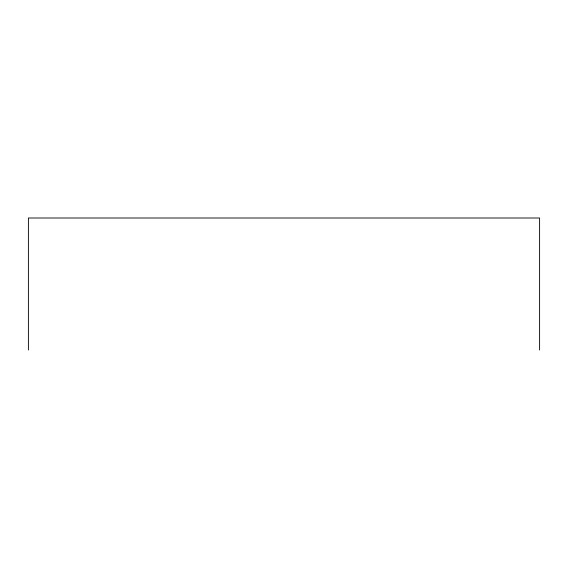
<?xml version="1.0" encoding="UTF-8"?>
<svg xmlns="http://www.w3.org/2000/svg" width="568" height="568" viewBox="0 0 568 568"><rect width="100%" height="100%" fill="white"/><g stroke="black" fill="none" stroke-linecap="round" stroke-linejoin="round"><path stroke-width="0.85" d="M539.6 349.994L539.6 218.005L28.4 218.005L28.4 349.994"/></g></svg>
